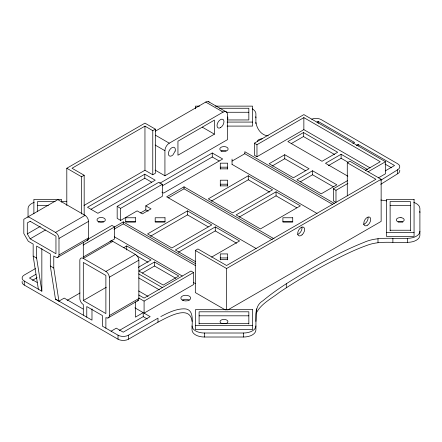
<?xml version="1.0" encoding="UTF-8"?>
<svg xmlns="http://www.w3.org/2000/svg" width="442" height="442" viewBox="0 0 442 442"><rect width="100%" height="100%" fill="white"/><g stroke="black" fill="none" stroke-linecap="round" stroke-linejoin="round"><path stroke-width="0.66" d="M239.094 217.177L276.057 195.834L276.057 191.822L300.383 205.85L260.426 228.923L236.116 214.884L276.057 191.822M255.901 321.422C256.41 313.339 254.907 305.527 263.112 300.593C277.51 288.582 293.698 278.952 309.803 269.443C327.273 259.498 345.031 249.89 363.755 242.487C377.545 236.15 393.015 239.039 407.618 238.321A12.282 7.089 0 0 0 419.9 231.232M256.426 308.814L255.984 313.693L255.901 329.931A12.282 7.089 0 0 1 243.619 337.019L204.326 337.019A12.282 7.089 0 0 1 192.043 329.931C191.673 323.306 195.187 308.615 183.944 308.825C175.651 308.919 168.015 312.842 160.811 316.56M256.426 312.826C261.228 303.582 271.438 298.643 279.355 292.4C294.532 282.162 310.334 272.885 326.434 264.194C340.39 256.863 354.473 249.564 369.44 244.498C381.766 240.647 394.96 243.144 407.618 242.332A12.282 7.089 0 0 0 419.9 235.243L419.9 208.547A12.282 7.089 0 0 0 413.762 202.408M380.744 180.303L397.64 169.756A7.37 4.254 0 0 0 397.64 163.739L321.224 119.627A7.37 4.254 0 0 0 311.687 119.191M380.744 184.314L397.64 173.767A7.37 4.254 0 0 0 399.706 170.093M66.808 205.475L66.808 168.253L144.954 123.136L155.374 129.152L155.374 173.27L152.772 174.772L144.954 170.258L83.974 205.469M155.374 129.152L152.772 130.655L144.954 126.141L72.018 168.253L84.173 175.27L84.173 215.254M155.451 131.114L205.74 102.08A6.138 3.547 -60 0 1 209.248 102.119M66.808 168.253L81.566 176.778L84.173 175.27M30.249 221.238L27.299 222.939L27.299 233.884L30.155 238.835L55.952 253.73L55.952 236.183L30.155 221.287M164.927 175.772L164.927 150.705A6.138 3.547 -60 0 1 169.269 143.186L223.105 112.102A6.138 3.547 -60 0 1 227.448 114.611L227.448 139.678L164.927 175.772L155.087 170.093M27.299 233.884L40.288 226.381M30.155 238.835L45.509 229.973M144.794 174.192L87.483 207.281L97.903 213.293L155.214 180.209L144.794 174.192L144.794 178.203L91.063 209.221M214.42 134.164L177.949 155.219L177.949 141.18L214.42 120.125L214.42 134.164L202.265 127.147M28.282 216.696L55.515 232.42L85.041 215.376A4.912 2.834 60 0 1 88.516 221.392L88.516 237.934A4.912 2.834 60 0 1 87.085 240.354M83.096 309.008L64.201 298.096L58.935 301.14L53.78 268.018L53.78 255.984L55.515 256.984A4.912 2.834 60 0 0 58.99 254.984L58.99 238.437L88.516 221.392M145.821 205.85L151.031 208.862L142.352 213.873L137.142 210.867L120.644 220.392L117.169 218.387L117.169 206.353L158.849 182.292L162.325 184.297L162.325 196.325L145.821 205.85L145.821 209.862L140.611 212.873M159.772 183.286L212.259 152.987L222.68 158.998L163.634 193.093L161.899 192.088M117.169 206.353L120.644 208.359L162.325 184.297M162.159 185.922L212.259 156.993L219.204 161.004M35.476 268.559L24.26 275.034A7.37 4.254 0 0 0 24.26 281.051L24.26 285.062L118.036 339.207A7.37 4.254 0 0 0 128.456 339.207L157.982 322.157C166.341 317.964 190.054 303.571 192.043 321.422M58.99 254.984L88.516 237.934M87.51 239.52L111.959 225.403L114.566 226.906L114.566 238.94L83.107 257.1M370.125 167.91L303.858 129.65L256.968 156.722L254.365 155.219L254.365 143.186L303.858 114.611L385.479 161.739L385.479 173.767L378.324 177.899M57.559 257.399L87.853 239.912M83.107 245.072L123.246 221.895L195.441 263.576M274.106 238.824L184.016 186.811L166.651 196.839L256.145 248.509M254.365 143.186L256.968 144.689L303.858 117.622L380.269 161.739L365.435 170.303M35.907 274.327L29.47 278.046L37.111 282.455M113.986 229.249L123.246 223.901L195.441 265.581M168.385 197.839L184.016 188.817L272.316 239.796M232.044 161.087L244.813 153.717L332.517 204.353M32.393 280.366L37.073 277.664M316.975 122.08L318.135 121.406L354.606 142.462L352.86 143.473M83.306 315.14L83.306 304.544A4.912 2.834 60 0 1 79.831 298.527L79.831 260.426A4.912 2.834 60 0 1 83.306 258.421L112.826 241.376L135.401 254.41A4.912 2.834 60 0 1 138.871 260.172L138.876 298.527A4.912 2.834 60 0 1 137.445 300.947M303.477 132.534L287.847 141.556L322.014 161.28L337.644 152.258L303.477 132.534L303.477 136.545L334.699 154.567M291.317 143.562L303.477 136.545M123.826 247.63L126.721 245.956L151.031 259.995L138.296 267.349M187.491 210.873L147.562 233.928L171.872 247.962L211.801 224.912L187.491 210.873L187.491 214.884L150.54 236.216M248.288 175.772L208.331 198.845L232.641 212.878L272.587 189.817L248.288 175.772L248.288 179.783L269.62 192.115M284.753 154.717L269.128 163.739L293.438 177.778L309.068 168.756L284.753 154.717L284.753 158.728L305.51 170.711M211.309 201.132L248.288 179.783M272.018 166.082L284.753 158.728M24.26 281.051L41.841 291.201L36.631 258.117L36.631 246.083L50.305 253.979L50.305 266.012L55.46 299.135L91.986 320.157L91.986 308.859M83.306 258.421L105.881 271.454L135.401 254.41M67.129 300.416L80.002 292.985M105.881 328.174L105.881 317.577A4.912 2.834 60 0 0 109.356 315.571L109.345 277.217L138.871 260.172M83.306 300.532L105.881 313.566L105.881 275.465L83.306 262.432L83.306 300.532L106.334 287.239M154.507 262.001L138.876 271.023L163.192 285.062L178.822 276.04L154.507 262.001L154.507 266.012L175.855 278.338M211.58 257.122L239.586 240.956L215.276 226.917L175.347 249.968L195.508 261.609M312.544 170.761L296.913 179.783L321.224 193.823L336.854 184.795L312.544 170.761L312.544 174.772L333.296 186.756M367.611 169.562L341.113 154.264L325.489 163.286L347.86 176.203M356.335 145.479L358.081 144.468L394.551 165.523L385.242 170.899M142.352 273.029L154.507 266.012M178.325 252.26L215.276 230.928L236.625 243.255M300.383 181.789L312.544 174.772M328.378 165.628L341.113 158.275L348.18 162.352M225.398 309.947L195.32 292.582L195.32 250.47L197.922 248.968L226.58 265.509L375.932 179.281L347.274 162.739L347.274 195.878M347.274 162.739L349.882 161.236L381.142 179.281L381.142 221.392L227.735 309.964M109.356 315.571L138.876 298.527M107.92 317.991L138.213 300.499M347.915 183.424L335.986 190.314L335.986 202.342L333.384 200.839L333.384 188.806L347.627 180.585M144.086 301.101L193.579 272.526L193.579 284.56L144.086 313.135L144.086 301.101L138.727 298.007M368.186 171.723L385.479 161.739M111.091 331.185L116.301 328.174L123.246 332.185L150.164 316.643L144.086 313.135M119.224 330.494L143.219 316.643L143.219 312.632L135.401 317.146L135.401 301.858M195.32 250.47L226.58 268.515L381.142 179.281M86.776 317.146L86.776 306.549L102.406 315.571L102.406 326.168L118.036 335.196A7.37 4.254 0 0 0 128.456 335.196L157.982 318.152L157.982 322.157M61.499 201.408L66.808 201.276M199.552 106.13L195.419 106.13L195.419 108.804M215.376 106.13L252.526 106.13L252.526 126.092L227.066 126.092M219.547 108.257L248.84 108.257L248.84 119.953L227.718 119.953M226.359 112.268L248.84 112.268M227.066 122.08L252.526 122.08M220.287 167.181L227.658 167.181M220.287 168.844L227.658 168.844M220.287 184.203L227.658 184.203M220.287 185.867L227.658 185.867M55.123 201.524L37.564 201.524L37.564 211.779M37.564 205.536L48.371 205.536M390.12 205.536L410.38 205.536M125.732 221.773L135.556 221.773M155.192 221.773L165.015 221.773M282.902 221.773L292.726 221.773M390.12 230.238L410.38 230.238M386.435 232.365L414.066 232.365M220.287 257.94L227.658 257.94M220.287 259.603L227.658 259.603M199.104 315.815L248.84 315.815M199.104 323.5L248.84 323.5M195.419 325.627L252.526 325.627M192.043 325.92A12.282 7.089 0 0 0 204.326 333.008L243.619 333.008A12.282 7.089 0 0 0 255.901 325.92M386.761 200.906L380.789 200.011M268.261 135.86C261.255 135.473 256.863 128.76 255.901 122.368M384.982 164.015L391.562 167.811M208.292 101.561L226.619 112.141M205.74 102.08L223.105 112.102M333.384 188.806L335.986 190.314M334.307 203.381L244.813 151.711L244.813 153.717M232.044 164.391L317.063 213.475M276.057 195.834L296.825 207.812M155.374 135.164L169.269 143.186M155.087 145.026L164.927 150.705M144.794 178.203L151.739 182.215M187.491 214.884L208.243 226.868M145.821 209.862L148.142 211.199M193.579 272.526L190.977 271.023L144.086 298.096L138.716 294.996M85.041 215.376L57.808 199.651L23.824 219.271L23.824 233.542L28.282 241.266L33.161 244.078L33.161 256.111L38.366 289.195M114.235 236.746L182.253 276.012M193.585 282.56L195.375 283.593M136.208 255.448L148.07 262.294M138.639 273.896L162.286 287.549M138.639 277.902L159.33 289.853M138.655 290.952L148.114 296.411M134.898 307.831L143.219 312.632M143.219 316.643L147.269 318.986M33.161 256.111L36.631 258.117M50.305 266.012L53.78 268.018M55.46 299.135L58.935 301.14M410.38 230.829L410.38 201.524L390.12 201.524L390.12 230.829M407.618 238.321L407.618 242.332M397.64 169.756L397.64 173.767M392.883 238.321L392.883 242.332M377.993 238.625L377.993 242.636M358.081 144.468L358.081 145.805M341.113 154.264L341.113 158.275M318.135 121.406L318.135 123.412M303.858 117.622L303.858 129.65M286.289 283.786L286.289 287.797M256.968 144.689L256.968 156.722M255.901 123.766L255.901 113.865A12.282 7.089 0 0 0 252.305 108.848M248.84 324.074L248.84 311.803L199.104 311.803L199.104 324.074M243.619 333.008L243.619 337.019M232.044 159.081L232.044 164.407M227.658 169.071L227.658 163.17L220.287 163.17L220.287 169.071M227.658 186.099L227.658 180.198L220.287 180.198L220.287 186.099M227.658 259.83L227.658 253.929L220.287 253.929L220.287 259.83M226.58 268.515L226.58 309.941M215.276 226.917L215.276 230.928M212.259 152.987L212.259 156.993M204.326 333.008L204.326 337.019M184.016 186.811L184.016 188.817M152.772 130.655L152.772 174.772M144.954 126.141L144.954 170.258M128.456 335.196L128.456 339.207M126.721 245.956L126.721 249.968M123.246 221.895L123.246 223.901M120.644 208.359L120.644 220.392M118.036 335.196L118.036 339.207M83.306 242.376L83.306 257.504M81.566 176.778L81.566 214M61.51 202.143L61.51 199.397L33.879 199.397L33.879 213.817M41.841 248.575L41.841 291.201M28.045 217.486L28.045 208.547A12.282 7.089 0 0 1 34.189 202.408M55.515 232.42A4.912 2.834 60 0 1 58.99 238.437M110.019 241.404A4.912 2.834 60 0 1 112.826 241.376M105.881 271.454A4.912 2.834 60 0 1 109.345 277.217M257.266 141.683A4.912 2.834 0 0 1 262.178 138.849M182.292 300.101A4.912 2.834 0 0 1 189.242 300.101M368.076 217.293A4.912 2.834 -60 0 1 363.39 224.354M222.017 323.627A3.928 2.271 0 0 1 220.972 320.207A3.928 2.271 0 0 1 226.995 320.207A3.928 2.271 0 0 1 225.95 323.627M227.376 116.981A3.928 2.271 0 0 1 227.376 119.252M398.049 222.022A3.928 2.271 0 0 1 402.828 222.188M222.017 323.71A3.928 2.271 0 0 1 225.95 323.71M301.914 227.022A4.912 2.834 -60 0 1 297.632 234.37M24.26 285.062A7.37 4.254 0 0 1 22.188 281.388M419.751 211.447A12.282 7.089 0 0 1 419.9 212.558M255.752 116.765A12.282 7.089 0 0 1 255.901 117.87M221.022 151.297A4.177 2.409 0 0 1 226.061 150.915M98.489 222.055A4.177 2.409 0 0 1 103.566 221.928M175.176 151.042L172.949 154.904A4.912 2.834 -60 0 1 168.419 154.125A4.912 2.834 -60 0 1 172.236 147.512A4.912 2.834 -60 0 1 175.176 151.042M220.497 127.644L219.425 128.07A4.912 2.834 -60 0 1 217.917 122.44A4.912 2.834 -60 0 1 223.674 120.174A4.912 2.834 -60 0 1 220.497 127.644M414.066 199.397L386.435 199.397L386.435 236.376L414.066 236.376L414.066 199.397M135.556 217.762L125.732 217.762L125.732 222.017L135.556 222.017L135.556 217.762M165.015 217.762L155.192 217.762L155.192 222.017L165.015 222.017L165.015 217.762M292.726 217.762L282.902 217.762L282.902 222.017L292.726 222.017L292.726 217.762M252.526 309.676L195.419 309.676L195.419 329.638L252.526 329.638L252.526 309.676M400.993 217.663L399.971 217.624A3.928 2.271 0 0 0 396.33 219.757A3.928 2.271 0 0 0 399.507 222.116L400.535 222.155A3.928 2.271 0 0 0 404.176 220.022A3.928 2.271 0 0 0 400.993 217.663M183.308 300.554A4.912 2.834 0 0 0 190.679 298.096A4.912 2.834 0 0 0 183.308 295.643A4.912 2.834 0 0 0 183.308 300.554M367.783 225.05A4.912 2.834 -60 0 0 369.954 217.315A4.912 2.834 -60 0 0 364.009 221.818A4.912 2.834 -60 0 0 367.783 225.05M302.035 234.851A4.912 2.834 -60 0 0 303.632 227.232A4.912 2.834 -60 0 0 297.809 232.343A4.912 2.834 -60 0 0 302.035 234.851M98.776 221.862A4.177 2.409 0 0 0 105.334 220.099A4.177 2.409 0 0 0 99.411 217.707A4.177 2.409 0 0 0 98.776 221.862M221.884 151.081A4.177 2.409 0 0 0 228.149 148.993A4.177 2.409 0 0 0 221.884 146.904A4.177 2.409 0 0 0 221.884 151.081"/></g></svg>
